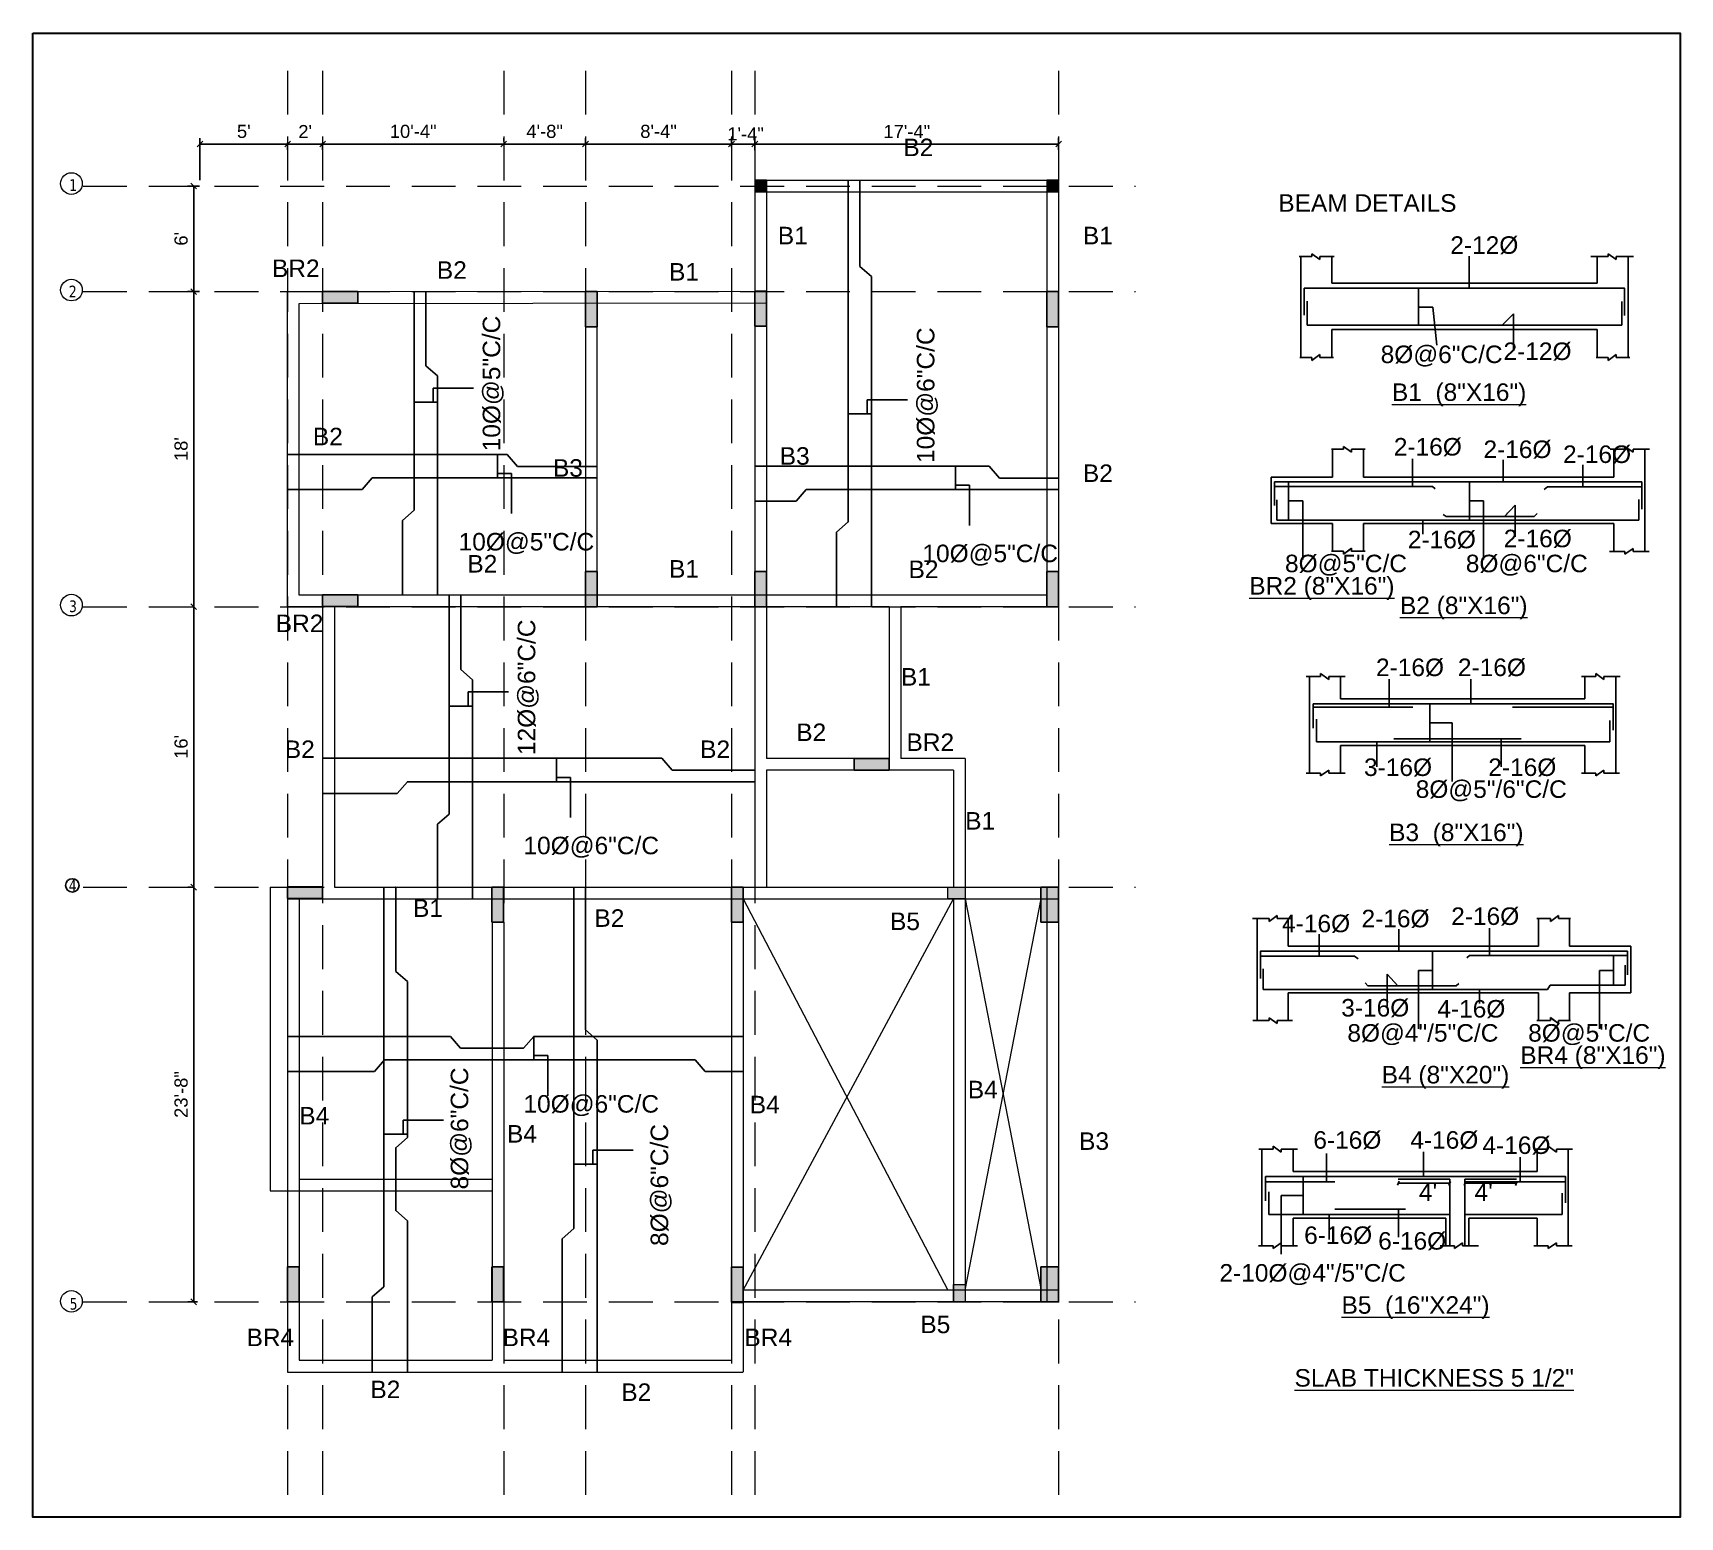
# Model space of a CAD drawing. Header units: inches. Extents: x 127248 to 130601, y 247968 to 250486.
# Drawn here: x 129473 to 130601, y 247968 to 248984 of the extents above; entities that cross this region are included whole.
import ezdxf

# ---------------------------------------------------------------- set-up
doc = ezdxf.new("R2010")
doc.units = ezdxf.units.IN
doc.header["$LTSCALE"] = 10
doc.header["$MEASUREMENT"] = 0
doc.header["$PDMODE"] = 35
doc.linetypes.add('DASHED2', pattern=[0.375, 0.25, -0.125])
doc.layers.get('0').update_dxf_attribs({"linetype": 'CONTINUOUS'})
doc.layers.get('Defpoints').update_dxf_attribs({"linetype": 'CONTINUOUS'})
for name, color, linetype, lineweight in [('beam', 1, 'CONTINUOUS', 20), ('COLOUM', 10, 'CONTINUOUS', 15), ('FACE LINE', 254, 'CONTINUOUS', 15), ('WALL HATCH', 250, 'CONTINUOUS', 35)]:
    doc.layers.add(name, color=color, linetype=linetype, lineweight=lineweight)
doc.layers.add('dimn', color=250, linetype='CONTINUOUS')
doc.styles.add('10', font='arial.ttf', dxfattribs={"height": 9})
doc.styles.add('SANJAY', font='impact.ttf', dxfattribs={"width": 0.9, "height": 18})
doc.styles.get("Standard").update_dxf_attribs({"font": 'arial.ttf', "height": 12})
doc.styles.add('VER.', font='romans.shx')
doc.dimstyles.new('FOOTING', dxfattribs={"dimscale": 4, "dimtxt": 18, "dimasz": 3, "dimexe": 1, "dimexo": 1, "dimgap": 2, "dimtad": 1, "dimdec": 0, "dimzin": 0, "dimdsep": 46, "dimlunit": 4, "dimtxsty": 'SANJAY', "dimblk": 'ARCHTICK', "dimcen": 0.09, "dimclrd": 8, "dimclre": 8, "dimclrt": 7, "dimaunit": 1, "dimazin": 0, "dimtfac": 1, "dimtdec": 0, "dimtofl": 0, "dimtmove": 0, "dimatfit": 0, "dimfxl": 1, "dimtolj": 1, "dimtzin": 0, "dimlwd": -1, "dimlwe": -1, "dimarcsym": 0})
doc.dimstyles.new('STYLE 1', dxfattribs={"dimtxt": 4, "dimasz": 3, "dimexe": 1, "dimexo": 0.5, "dimgap": 0.25, "dimtad": 0, "dimdec": 0, "dimzin": 0, "dimdsep": 46, "dimlunit": 4, "dimtxsty": 'VER.', "dimblk": 'OBLIQUE', "dimcen": 0.09, "dimclrd": 120, "dimclre": 120, "dimclrt": 10, "dimadec": 0, "dimazin": 0, "dimtfac": 1, "dimtdec": 0, "dimtofl": 0, "dimtmove": 0, "dimatfit": 3, "dimfxl": 0.18, "dimtolj": 1, "dimtzin": 0, "dimarcsym": 1})

# ---------------------------------------------------------------- blocks, each defined once
blk = doc.blocks.new('25')
at = {"layer": 'dimn'}
h = blk.add_hatch(color=1, dxfattribs=at)
h.set_gradient(color1=(255, 0, 0), color2=(209, 0, 0), one_color=1, tint=0.41)
h.paths.add_polyline_path([(123975.3, 250765.5), (123983.3, 250765.5), (123983.3, 250789.5), (123975.3, 250789.5)])
blk.add_lwpolyline([(123975.3, 250765.5), (123983.3, 250765.5), (123983.3, 250789.5), (123975.3, 250789.5)], close=True, dxfattribs=at)
blk = doc.blocks.new('gsggs')
at = {"layer": 'WALL HATCH'}
h = blk.add_hatch(color=1, dxfattribs=at)
h.set_gradient(color1=(255, 0, 0), color2=(255, 26, 26), one_color=1, tint=0.55)
h.paths.add_polyline_path([(135579.8, 254774.3), (135587.8, 254774.3), (135587.8, 254782.3), (135579.8, 254782.3)])
at = {"layer": 'COLOUM'}
blk.add_lwpolyline([(135579.8, 254774.3), (135587.8, 254774.3), (135587.8, 254782.3), (135579.8, 254782.3)], close=True, dxfattribs=at)
blk = doc.blocks.new('E')
at = {"layer": 'dimn'}
h = blk.add_hatch(color=1, dxfattribs=at)
h.set_gradient(color1=(255, 0, 0), color2=(209, 0, 0), one_color=1, tint=0.41)
h.paths.add_polyline_path([(128339.7, 250887.3), (128351.7, 250887.3), (128351.7, 250911.3), (128339.7, 250911.3)])
blk.add_lwpolyline([(128339.7, 250887.3), (128351.7, 250887.3), (128351.7, 250911.3), (128339.7, 250911.3)], close=True, dxfattribs=at)
blk = doc.blocks.new('32')
at = {"layer": 'WALL HATCH'}
blk.add_line((128054.2, 250820.4), (128062.2, 250820.4), dxfattribs=at)
at = {"layer": 'dimn', "rotation": 270}
for p in [(-122991.3, 375487.6), (-122991.3, 375279.9), (-122627.3, 375167.9), (-123015.3, 375079.9)]:
    blk.add_blockref('25', p, dxfattribs=at)
at = {"layer": 'dimn'}
for name, p in [('25', (3978.8, 722.7)), ('25', (4094.8, 723)), ('25', (4294.8, 722.7)), ('25', (3978.8, 531)), ('25', (4094.8, 531)), ('25', (4294.8, 531)), ('25', (3914.8, 315)), ('25', (4078.8, 315)), ('E', (-73.6, 193.2)), ('25', (3774.8, 55)), ('25', (3914.8, 55)), ('25', (4078.8, 54.9)), ('E', (-73.6, -66.8))]:
    blk.add_blockref(name, p, dxfattribs=at)
at = {"layer": 'FACE LINE'}
for p in [(-7509.7, -3193.8), (-7309.7, -3193.8)]:
    blk.add_blockref('gsggs', p, dxfattribs=at)
blk = doc.blocks.new('_Oblique')
at = {"color": 0, "linetype": 'ByBlock', "lineweight": -2}
blk.add_line((-0.5, -0.5), (0.5, 0.5), dxfattribs=at)
blk = doc.blocks.new('*D329')
at = {"layer": 'Defpoints', "color": 0, "transparency": 16777216}
for p in [(129647.2, 248912.9), (129671.2, 248912.9), (129671.2, 248908.1)]:
    blk.add_point(p, dxfattribs=at)
at = {"layer": 'dimn', "color": 8, "transparency": 16777216}
for p, q in [((129647.2, 248908.9), (129647.2, 248904.1)), ((129647.2, 248908.1), (129671.2, 248908.1)), ((129671.2, 248908.9), (129671.2, 248904.1))]:
    blk.add_line(p, q, dxfattribs=at)
at = {"layer": 'dimn', "color": 8, "transparency": 16777216, "xscale": 4, "yscale": 4, "zscale": 4, "rotation": 180}
blk.add_blockref('_Oblique', (129647.2, 248908.1), dxfattribs=at)
at = {"layer": 'dimn', "color": 8, "transparency": 16777216, "xscale": 4, "yscale": 4, "zscale": 4}
blk.add_blockref('_Oblique', (129671.2, 248908.1), dxfattribs=at)
at = {"layer": 'dimn', "color": 181, "transparency": 16777216, "insert": (129659.2, 248916.6), "char_height": 9, "attachment_point": 5, "style": '10'}
blk.add_mtext("\\A1;2'", dxfattribs=at)
blk = doc.blocks.new('*D330')
at = {"layer": 'Defpoints', "color": 0, "transparency": 16777216}
for p in [(129671.2, 248912.9), (129795.2, 248908.1), (129795.2, 248905.9)]:
    blk.add_point(p, dxfattribs=at)
at = {"layer": 'dimn', "color": 8, "transparency": 16777216}
for p, q in [((129671.2, 248908.9), (129671.2, 248904.1)), ((129671.2, 248908.1), (129795.2, 248908.1)), ((129795.2, 248909.9), (129795.2, 248912.1))]:
    blk.add_line(p, q, dxfattribs=at)
at = {"layer": 'dimn', "color": 8, "transparency": 16777216, "xscale": 4, "yscale": 4, "zscale": 4, "rotation": 180}
blk.add_blockref('_Oblique', (129671.2, 248908.1), dxfattribs=at)
at = {"layer": 'dimn', "color": 8, "transparency": 16777216, "xscale": 4, "yscale": 4, "zscale": 4}
blk.add_blockref('_Oblique', (129795.2, 248908.1), dxfattribs=at)
at = {"layer": 'dimn', "color": 181, "transparency": 16777216, "insert": (129733.2, 248916.7), "char_height": 9, "attachment_point": 5, "style": '10'}
blk.add_mtext('\\A1;10\'-4"', dxfattribs=at)
blk = doc.blocks.new('*D331')
at = {"layer": 'Defpoints', "color": 0, "transparency": 16777216}
for p in [(129851.2, 248908.1), (129795.2, 248905.9), (129851.2, 248904.6)]:
    blk.add_point(p, dxfattribs=at)
at = {"layer": 'dimn', "color": 8, "transparency": 16777216}
for p, q in [((129795.2, 248909.9), (129795.2, 248912.1)), ((129795.2, 248908.1), (129851.2, 248908.1)), ((129851.2, 248908.6), (129851.2, 248912.1))]:
    blk.add_line(p, q, dxfattribs=at)
at = {"layer": 'dimn', "color": 8, "transparency": 16777216, "xscale": 4, "yscale": 4, "zscale": 4, "rotation": 180}
blk.add_blockref('_Oblique', (129795.2, 248908.1), dxfattribs=at)
at = {"layer": 'dimn', "color": 8, "transparency": 16777216, "xscale": 4, "yscale": 4, "zscale": 4}
blk.add_blockref('_Oblique', (129851.2, 248908.1), dxfattribs=at)
at = {"layer": 'dimn', "color": 181, "transparency": 16777216, "insert": (129823.2, 248916.7), "char_height": 9, "attachment_point": 5, "style": '10'}
blk.add_mtext('\\A1;4\'-8"', dxfattribs=at)
blk = doc.blocks.new('*D332')
at = {"layer": 'Defpoints', "color": 0, "transparency": 16777216}
for p in [(129951.2, 248908.1), (129851.2, 248904.6), (129951.2, 248902)]:
    blk.add_point(p, dxfattribs=at)
at = {"layer": 'dimn', "color": 8, "transparency": 16777216}
for p, q in [((129851.2, 248908.6), (129851.2, 248912.1)), ((129851.2, 248908.1), (129951.2, 248908.1)), ((129951.2, 248906), (129951.2, 248912.1))]:
    blk.add_line(p, q, dxfattribs=at)
at = {"layer": 'dimn', "color": 8, "transparency": 16777216, "xscale": 4, "yscale": 4, "zscale": 4, "rotation": 180}
blk.add_blockref('_Oblique', (129851.2, 248908.1), dxfattribs=at)
at = {"layer": 'dimn', "color": 8, "transparency": 16777216, "xscale": 4, "yscale": 4, "zscale": 4}
blk.add_blockref('_Oblique', (129951.2, 248908.1), dxfattribs=at)
at = {"layer": 'dimn', "color": 181, "transparency": 16777216, "insert": (129901.2, 248916.7), "char_height": 9, "attachment_point": 5, "style": '10'}
blk.add_mtext('\\A1;8\'-4"', dxfattribs=at)
blk = doc.blocks.new('*D333')
at = {"layer": 'Defpoints', "color": 0, "transparency": 16777216}
for p in [(129967.2, 248908.1), (129951.2, 248902), (129967.2, 248899.8)]:
    blk.add_point(p, dxfattribs=at)
at = {"layer": 'dimn', "color": 8, "transparency": 16777216}
for p, q in [((129951.2, 248906), (129951.2, 248912.1)), ((129951.2, 248908.1), (129967.2, 248908.1)), ((129967.2, 248903.8), (129967.2, 248912.1))]:
    blk.add_line(p, q, dxfattribs=at)
at = {"layer": 'dimn', "color": 8, "transparency": 16777216, "xscale": 4, "yscale": 4, "zscale": 4, "rotation": 180}
blk.add_blockref('_Oblique', (129951.2, 248908.1), dxfattribs=at)
at = {"layer": 'dimn', "color": 8, "transparency": 16777216, "xscale": 4, "yscale": 4, "zscale": 4}
blk.add_blockref('_Oblique', (129967.2, 248908.1), dxfattribs=at)
at = {"layer": 'dimn', "color": 181, "transparency": 16777216, "insert": (129960.8, 248915), "char_height": 9, "attachment_point": 5, "style": '10'}
blk.add_mtext('\\A1;1\'-4"', dxfattribs=at)
blk = doc.blocks.new('*D334')
at = {"layer": 'Defpoints', "color": 0, "transparency": 16777216}
for p in [(130175.2, 248916.3), (130175.2, 248908.1), (129967.2, 248899.8)]:
    blk.add_point(p, dxfattribs=at)
at = {"layer": 'dimn', "color": 8, "transparency": 16777216}
for p, q in [((129967.2, 248903.8), (129967.2, 248912.1)), ((129967.2, 248908.1), (130175.2, 248908.1)), ((130175.2, 248912.3), (130175.2, 248904.1))]:
    blk.add_line(p, q, dxfattribs=at)
at = {"layer": 'dimn', "color": 8, "transparency": 16777216, "xscale": 4, "yscale": 4, "zscale": 4, "rotation": 180}
blk.add_blockref('_Oblique', (129967.2, 248908.1), dxfattribs=at)
at = {"layer": 'dimn', "color": 8, "transparency": 16777216, "xscale": 4, "yscale": 4, "zscale": 4}
blk.add_blockref('_Oblique', (130175.2, 248908.1), dxfattribs=at)
at = {"layer": 'dimn', "color": 181, "transparency": 16777216, "insert": (130071.2, 248916.6), "char_height": 9, "attachment_point": 5, "style": '10'}
blk.add_mtext('\\A1;17\'-4"', dxfattribs=at)
blk = doc.blocks.new('*D335')
at = {"layer": 'Defpoints', "color": 0, "transparency": 16777216}
for p in [(129574.7, 248879.3), (129574.7, 248807), (129582.9, 248807)]:
    blk.add_point(p, dxfattribs=at)
at = {"layer": 'dimn', "color": 8, "transparency": 16777216}
for p, q in [((129578.7, 248879.3), (129586.9, 248879.3)), ((129582.9, 248879.3), (129582.9, 248807)), ((129578.7, 248807), (129586.9, 248807))]:
    blk.add_line(p, q, dxfattribs=at)
at = {"layer": 'dimn', "color": 8, "transparency": 16777216, "xscale": 4, "yscale": 4, "zscale": 4}
for p, rotation in [((129582.9, 248879.3), 90), ((129582.9, 248807), 270)]:
    blk.add_blockref('_Oblique', p, dxfattribs=dict(at, rotation=rotation))
at = {"layer": 'dimn', "color": 181, "transparency": 16777216, "insert": (129574.3, 248843.2), "char_height": 9, "attachment_point": 5, "rotation": 90, "style": '10'}
blk.add_mtext("\\A1;6'", dxfattribs=at)
blk = doc.blocks.new('*D336')
at = {"layer": 'Defpoints', "color": 0, "transparency": 16777216}
for p in [(129574.7, 248807), (129582.9, 248591.3), (129582.9, 248591.3)]:
    blk.add_point(p, dxfattribs=at)
at = {"layer": 'dimn', "color": 8, "transparency": 16777216}
for p, q in [((129578.7, 248807), (129586.9, 248807)), ((129582.9, 248807), (129582.9, 248591.3))]:
    blk.add_line(p, q, dxfattribs=at)
at = {"layer": 'dimn', "color": 8, "transparency": 16777216, "xscale": 4, "yscale": 4, "zscale": 4}
for p, rotation in [((129582.9, 248807), 90), ((129582.9, 248591.3), 270)]:
    blk.add_blockref('_Oblique', p, dxfattribs=dict(at, rotation=rotation))
at = {"layer": 'dimn', "color": 181, "transparency": 16777216, "insert": (129574.3, 248699.2), "char_height": 9, "attachment_point": 5, "rotation": 90, "style": '10'}
blk.add_mtext("\\A1;18'", dxfattribs=at)
blk = doc.blocks.new('*D337')
at = {"layer": 'Defpoints', "color": 0, "transparency": 16777216}
for p in [(129582.9, 248591.3), (129582.9, 248399.3), (129585.3, 248399.3)]:
    blk.add_point(p, dxfattribs=at)
at = {"layer": 'dimn', "color": 8, "transparency": 16777216}
for p, q in [((129582.9, 248591.3), (129582.9, 248399.3)), ((129581.3, 248399.3), (129578.9, 248399.3))]:
    blk.add_line(p, q, dxfattribs=at)
at = {"layer": 'dimn', "color": 8, "transparency": 16777216, "xscale": 4, "yscale": 4, "zscale": 4}
for p, rotation in [((129582.9, 248591.3), 90), ((129582.9, 248399.3), 270)]:
    blk.add_blockref('_Oblique', p, dxfattribs=dict(at, rotation=rotation))
at = {"layer": 'dimn', "color": 181, "transparency": 16777216, "insert": (129574.3, 248495.3), "char_height": 9, "attachment_point": 5, "rotation": 90, "style": '10'}
blk.add_mtext("\\A1;16'", dxfattribs=at)
blk = doc.blocks.new('*D338')
at = {"layer": 'Defpoints', "color": 0, "transparency": 16777216}
for p in [(129585.3, 248399.3), (129582.9, 248115.3), (129589.6, 248115.3)]:
    blk.add_point(p, dxfattribs=at)
at = {"layer": 'dimn', "color": 8, "transparency": 16777216}
for p, q in [((129581.3, 248399.3), (129578.9, 248399.3)), ((129582.9, 248399.3), (129582.9, 248115.3)), ((129585.6, 248115.3), (129578.9, 248115.3))]:
    blk.add_line(p, q, dxfattribs=at)
at = {"layer": 'dimn', "color": 8, "transparency": 16777216, "xscale": 4, "yscale": 4, "zscale": 4}
for p, rotation in [((129582.9, 248399.3), 90), ((129582.9, 248115.3), 270)]:
    blk.add_blockref('_Oblique', p, dxfattribs=dict(at, rotation=rotation))
at = {"layer": 'dimn', "color": 181, "transparency": 16777216, "insert": (129574.3, 248257.3), "char_height": 9, "attachment_point": 5, "rotation": 90, "style": '10'}
blk.add_mtext('\\A1;23\'-8"', dxfattribs=at)
blk = doc.blocks.new('*D339')
at = {"layer": 'Defpoints', "color": 0, "transparency": 16777216}
for p in [(129587.2, 248908.1), (129647.2, 248912.9), (129587.2, 248879.3)]:
    blk.add_point(p, dxfattribs=at)
at = {"layer": 'dimn', "color": 8, "transparency": 16777216}
for p, q in [((129587.2, 248883.3), (129587.2, 248912.1)), ((129647.2, 248908.1), (129587.2, 248908.1)), ((129647.2, 248908.9), (129647.2, 248904.1))]:
    blk.add_line(p, q, dxfattribs=at)
at = {"layer": 'dimn', "color": 8, "transparency": 16777216, "xscale": 4, "yscale": 4, "zscale": 4, "rotation": 180}
blk.add_blockref('_Oblique', (129587.2, 248908.1), dxfattribs=at)
at = {"layer": 'dimn', "color": 8, "transparency": 16777216, "xscale": 4, "yscale": 4, "zscale": 4}
blk.add_blockref('_Oblique', (129647.2, 248908.1), dxfattribs=at)
at = {"layer": 'dimn', "color": 181, "transparency": 16777216, "insert": (129617.2, 248916.7), "char_height": 9, "attachment_point": 5, "style": '10'}
blk.add_mtext("\\A1;5'", dxfattribs=at)

msp = doc.modelspace()

# ---------------------------------------------------------------- hatches: boundary and pattern name
at = {"layer": 'beam', "ltscale": 0.1}
h = msp.add_hatch(color=256, dxfattribs=at)
h.paths.add_polyline_path([(130111.2, 248391.3), (130111.2, 248399.3), (130099.2, 248399.3), (130099.2, 248391.3)])
h.paths.add_polyline_path([(130111.2, 248127.3), (130103.2, 248127.3), (130103.2, 248115.3), (130111.2, 248115.3)])

# ---------------------------------------------------------------- linework, layer by layer
for p, q in [((130039.1, 248883.3), (130039.1, 248824.3)), ((130039.1, 248824.3), (130047.1, 248817.3)), ((130047.1, 248817.3), (130047.1, 248591.3)), ((129741.8, 248807.3), (129741.8, 248756.3)), ((129741.8, 248756.3), (129749.8, 248749.3)), ((129749.8, 248749.3), (129749.8, 248599.3)), ((129797.5, 248695.5), (129647.2, 248695.5)), ((129804.6, 248687.3), (129797.5, 248695.5)), ((129859.2, 248687.3), (129804.6, 248687.3)), ((130127.5, 248687.5), (129967.2, 248687.5)), ((130134.6, 248679.3), (130127.5, 248687.5)), ((130175.2, 248679.3), (130134.6, 248679.3)), ((130320.7, 248680.1), (130320.7, 248648.2)), ((129765.8, 248599.3), (129765.8, 248548.3)), ((129765.8, 248548.3), (129773.8, 248541.3)), ((129773.8, 248541.3), (129773.8, 248391.3)), ((129903.4, 248487.5), (129671.2, 248487.5)), ((129910.5, 248479.3), (129903.4, 248487.5)), ((129967.2, 248479.3), (129910.5, 248479.3)), ((129843.2, 248399.3), (129843.2, 248165.6)), ((129851.2, 248399.3), (129851.2, 248301.5)), ((130567.1, 248358.8), (130567.1, 248326.9)), ((129851.2, 248301.5), (129859.2, 248294.5)), ((129859.2, 248294.5), (129859.2, 248067.3)), ((129843.2, 248165.6), (129835.2, 248158.6)), ((129835.2, 248158.6), (129835.2, 248067.3))]:
    msp.add_line(p, q)
at = {"color": 0, "ltscale": 4}
for p, q in [((130348.6, 248831), (130339.9, 248831)), ((130341, 248831), (130341, 248762)), ((130348.6, 248833), (130348.6, 248831)), ((130354.1, 248829), (130348.6, 248833)), ((130354.1, 248831), (130354.1, 248829)), ((130363.8, 248831), (130354.1, 248831)), ((130362.3, 248831), (130362.3, 248812.9)), ((130551.5, 248831), (130539.6, 248831)), ((130543.9, 248831), (130543.9, 248812.9)), ((130551.5, 248833), (130551.5, 248831)), ((130557, 248829), (130551.5, 248833)), ((130557, 248831), (130557, 248829)), ((130568.8, 248831), (130557, 248831)), ((130565.2, 248831), (130565.2, 248762)), ((130343.4, 248809.5), (130343.4, 248791)), ((130543.9, 248812.9), (130362.3, 248812.9)), ((130345.3, 248784), (130345.3, 248800.6)), ((130560.8, 248784), (130560.8, 248800.3)), ((130560.8, 248784), (130345.3, 248784)), ((130543.9, 248784), (130362.3, 248784)), ((130543.9, 248781), (130362.3, 248781)), ((130362.3, 248781), (130362.3, 248762)), ((130543.9, 248781), (130543.9, 248762)), ((130348.6, 248762), (130340.3, 248762)), ((130354.1, 248764), (130348.6, 248759.9)), ((130348.6, 248759.9), (130348.6, 248762)), ((130354.1, 248762), (130354.1, 248764)), ((130363.4, 248762), (130354.1, 248762)), ((130551.5, 248762), (130543.2, 248762)), ((130557, 248764), (130551.5, 248759.9)), ((130551.5, 248759.9), (130551.5, 248762)), ((130557, 248762), (130557, 248764)), ((130566.4, 248762), (130557, 248762)), ((130370.3, 248699.1), (130362, 248699.1)), ((130362.7, 248699.1), (130362.7, 248680.1)), ((130370.3, 248701.1), (130370.3, 248699.1)), ((130375.8, 248697.1), (130370.3, 248701.1)), ((130375.8, 248699.1), (130375.8, 248697.1)), ((130385.1, 248699.1), (130375.8, 248699.1)), ((130384, 248699.1), (130384, 248680.1)), ((130384, 248680.1), (130384, 248699.1)), ((130563, 248699.1), (130552.9, 248699.1)), ((130555.4, 248699.1), (130555.4, 248680.1)), ((130563, 248701.1), (130563, 248699.1)), ((130568.5, 248697.1), (130563, 248701.1)), ((130568.5, 248699.1), (130568.5, 248697.1)), ((130579.9, 248699.1), (130568.5, 248699.1)), ((130576.7, 248699.1), (130576.7, 248680.1)), ((130362.7, 248680.1), (130320.7, 248680.1)), ((130323, 248676.7), (130323, 248667.1)), ((130323, 248673.7), (130431.2, 248673.7)), ((130555.4, 248680.1), (130384, 248680.1)), ((130431.2, 248673.7), (130433, 248672.1)), ((130510, 248673.4), (130507.6, 248671.5)), ((130574.5, 248673.4), (130510, 248673.4)), ((130576.7, 248680.1), (130576.7, 248680.1)), ((130576.7, 248680.1), (130576.7, 248648.2)), ((130323, 248667.1), (130323, 248660.6)), ((130324.7, 248650.6), (130324.7, 248664.4)), ((130572.5, 248650.6), (130572.5, 248664.6)), ((130362.7, 248648.2), (130320.7, 248648.2)), ((130572.5, 248650.6), (130324.7, 248650.6)), ((130362.7, 248648.2), (130362.7, 248629.3)), ((130555.4, 248648.2), (130384, 248648.2)), ((130384, 248648.2), (130384, 248629.3)), ((130440.5, 248653.1), (130438.6, 248654.5)), ((130440.5, 248653.1), (130500.8, 248653.1)), ((130500.8, 248653.1), (130502.8, 248655)), ((130555.4, 248648.2), (130555.4, 248629.2)), ((130576.7, 248648.2), (130576.7, 248629.2)), ((130576.7, 248648.2), (130576.7, 248648.2)), ((130370.3, 248629.3), (130362, 248629.3)), ((130375.8, 248631.3), (130370.3, 248627.3)), ((130375.8, 248631.2), (130370.3, 248627.2)), ((130370.3, 248627.3), (130370.3, 248629.3)), ((130370.3, 248627.2), (130370.3, 248629.2)), ((130375.8, 248629.3), (130375.8, 248631.3)), ((130375.8, 248629.2), (130375.8, 248631.2)), ((130385.1, 248629.3), (130375.8, 248629.3)), ((130563, 248629.2), (130552.5, 248629.2)), ((130568.5, 248631.2), (130563, 248627.2)), ((130563, 248627.2), (130563, 248629.2)), ((130568.5, 248629.2), (130568.5, 248631.2)), ((130579.6, 248629.2), (130568.5, 248629.2)), ((130354.6, 248545.5), (130354.6, 248543.5)), ((130360.1, 248541.5), (130354.6, 248545.5)), ((130543, 248545.5), (130543, 248543.5)), ((130548.6, 248541.5), (130543, 248545.5)), ((130354.6, 248543.5), (130344.7, 248543.5)), ((130347, 248543.5), (130347, 248477.4)), ((130360.1, 248543.5), (130360.1, 248541.5)), ((130371.4, 248543.5), (130360.1, 248543.5)), ((130368.3, 248543.5), (130368.3, 248528.2)), ((130543, 248543.5), (130533.2, 248543.5)), ((130535.5, 248543.5), (130535.5, 248528.2)), ((130548.6, 248543.5), (130548.6, 248541.5)), ((130559.7, 248543.5), (130548.6, 248543.5)), ((130556.7, 248543.5), (130556.7, 248528.2)), ((130349.4, 248524.8), (130349.4, 248508.1)), ((130535.5, 248528.2), (130368.3, 248528.2)), ((130556.7, 248528.2), (130556.7, 248477.4)), ((130351.7, 248498.7), (130351.7, 248514.4)), ((130552.6, 248498.7), (130552.6, 248513.3)), ((130552.6, 248498.7), (130351.7, 248498.7)), ((130535.5, 248496.3), (130368.3, 248496.3)), ((130368.3, 248496.3), (130368.3, 248477.4)), ((130535.5, 248496.3), (130535.5, 248477.4)), ((130354.6, 248477.4), (130344.7, 248477.4)), ((130360.1, 248479.4), (130354.6, 248475.4)), ((130354.6, 248475.4), (130354.6, 248477.4)), ((130360.1, 248477.4), (130360.1, 248479.4)), ((130371.4, 248477.4), (130360.1, 248477.4)), ((130543, 248477.4), (130533.3, 248477.4)), ((130548.6, 248479.4), (130543, 248475.4)), ((130543, 248475.4), (130543, 248477.4)), ((130548.6, 248477.4), (130548.6, 248479.4)), ((130559.3, 248477.4), (130548.6, 248477.4)), ((130307.9, 248377.8), (130319.3, 248377.8)), ((130311.1, 248377.8), (130311.1, 248358.8)), ((130319.3, 248375.8), (130324.8, 248379.8)), ((130319.3, 248377.8), (130319.3, 248375.8)), ((130324.8, 248379.8), (130324.8, 248377.8)), ((130324.8, 248377.8), (130334.9, 248377.8)), ((130332.4, 248377.8), (130332.4, 248358.8)), ((130502.6, 248377.8), (130512, 248377.8)), ((130503.8, 248377.8), (130503.8, 248358.8)), ((130503.8, 248358.8), (130503.8, 248377.8)), ((130512, 248375.8), (130517.5, 248379.8)), ((130512, 248377.8), (130512, 248375.8)), ((130517.5, 248379.8), (130517.5, 248377.8)), ((130517.5, 248377.8), (130525.8, 248377.8)), ((130525.1, 248377.8), (130525.1, 248358.8)), ((130311.1, 248358.8), (130311.1, 248358.8)), ((130311.1, 248358.8), (130311.1, 248326.9)), ((130332.4, 248358.8), (130503.8, 248358.8)), ((130525.1, 248358.8), (130567.1, 248358.8)), ((130564.8, 248355.4), (130564.8, 248345.7)), ((130313.3, 248352.1), (130377.8, 248352.1)), ((130315.3, 248329.3), (130315.3, 248343.3)), ((130377.8, 248352.1), (130380.2, 248350.2)), ((130456.6, 248352.4), (130454.8, 248350.8)), ((130564.8, 248352.4), (130456.6, 248352.4)), ((130563.1, 248332.1), (130563.1, 248345.9)), ((130564.8, 248345.7), (130564.8, 248339.3)), ((130387, 248331.8), (130385, 248333.7)), ((130447.3, 248331.8), (130387, 248331.8)), ((130447.3, 248331.8), (130449.2, 248333.2)), ((130510, 248329.3), (130511.8, 248332.1)), ((130511.8, 248332.1), (130563.1, 248332.1)), ((130311.1, 248326.9), (130311.1, 248307.9)), ((130311.1, 248326.9), (130311.1, 248326.9)), ((130315.3, 248329.3), (130510, 248329.3)), ((130332.4, 248326.9), (130503.8, 248326.9)), ((130332.4, 248326.9), (130332.4, 248307.9)), ((130503.8, 248326.9), (130503.8, 248308)), ((130525.1, 248326.9), (130525.1, 248308)), ((130525.1, 248326.9), (130567.1, 248326.9)), ((130319.3, 248307.9), (130319.3, 248309.9)), ((130319.3, 248309.9), (130324.8, 248305.9)), ((130512, 248308), (130512, 248310)), ((130512, 248310), (130517.5, 248306)), ((130512, 248307.9), (130512, 248309.9)), ((130512, 248309.9), (130517.5, 248305.9)), ((130308.2, 248307.9), (130319.3, 248307.9)), ((130324.8, 248305.9), (130324.8, 248307.9)), ((130324.8, 248307.9), (130335.3, 248307.9)), ((130502.6, 248308), (130512, 248308)), ((130517.5, 248308), (130525.8, 248308)), ((130517.5, 248306), (130517.5, 248308)), ((130517.5, 248305.9), (130517.5, 248307.9)), ((130322, 248219.9), (130312.2, 248219.9)), ((130314.4, 248219.9), (130314.4, 248153.8)), ((130322, 248221.9), (130322, 248219.9)), ((130327.6, 248217.9), (130322, 248221.9)), ((130327.6, 248219.9), (130327.6, 248217.9)), ((130338.8, 248219.9), (130327.6, 248219.9)), ((130335.7, 248219.9), (130335.7, 248204.6)), ((130510.4, 248219.9), (130500.7, 248219.9)), ((130502.9, 248219.9), (130502.9, 248204.6)), ((130510.4, 248221.9), (130510.4, 248219.9)), ((130516, 248217.9), (130510.4, 248221.9)), ((130516, 248219.9), (130516, 248217.9)), ((130527.1, 248219.9), (130516, 248219.9)), ((130524.1, 248219.9), (130524.1, 248204.6)), ((130316.8, 248201.2), (130316.8, 248184.4)), ((130502.9, 248204.6), (130335.7, 248204.6)), ((130524.1, 248204.6), (130524.1, 248153.8)), ((130319.1, 248175.1), (130319.1, 248190.7)), ((130520.1, 248175.1), (130520.1, 248189.7)), ((130443, 248175.1), (130319.1, 248175.1)), ((130520.1, 248175.1), (130453.4, 248175.1)), ((130335.7, 248172.7), (130335.7, 248153.8)), ((130440.3, 248172.7), (130335.7, 248172.7)), ((130502.9, 248172.7), (130456.1, 248172.7)), ((130502.9, 248172.7), (130502.9, 248153.8)), ((130322, 248153.8), (130312.1, 248153.8)), ((130327.6, 248155.8), (130322, 248151.8)), ((130322, 248151.8), (130322, 248153.8)), ((130327.6, 248153.8), (130327.6, 248155.8)), ((130338.8, 248153.8), (130327.6, 248153.8)), ((130446.2, 248153.8), (130436.5, 248153.8)), ((130451.8, 248155.8), (130446.2, 248151.8)), ((130446.2, 248151.8), (130446.2, 248153.8)), ((130451.8, 248153.8), (130451.8, 248155.8)), ((130462.6, 248153.8), (130451.8, 248153.8)), ((130510.4, 248153.8), (130500.7, 248153.8)), ((130516, 248155.8), (130510.4, 248151.8)), ((130510.4, 248151.8), (130510.4, 248153.8)), ((130516, 248153.8), (130516, 248155.8)), ((130526.8, 248153.8), (130516, 248153.8))]:
    msp.add_line(p, q, dxfattribs=at)
at = {"color": 0}
for p, q in [((130349.4, 248522.4), (130417.8, 248522.4)), ((130554.3, 248522.4), (130486, 248522.4)), ((130404.8, 248500.8), (130491.9, 248500.8)), ((130316.8, 248197.6), (130364.3, 248197.6)), ((130407.2, 248195.2), (130408.3, 248198)), ((130407.7, 248199.4), (130443, 248199.4)), ((130407.7, 248196.6), (130443, 248196.6)), ((130417.3, 248196.6), (130443, 248196.6)), ((130442.4, 248195), (130443.5, 248197.8)), ((130443, 248199.4), (130443, 248153.8)), ((130452.8, 248195), (130453.9, 248197.8)), ((130453.4, 248199.4), (130453.4, 248153.8)), ((130453.4, 248199.4), (130471.1, 248199.4)), ((130453.4, 248199.4), (130479.1, 248199.4)), ((130453.4, 248199.4), (130488.7, 248199.4)), ((130521.8, 248197.6), (130453.4, 248197.6)), ((130453.4, 248196.6), (130479.1, 248196.6)), ((130453.4, 248196.6), (130488.7, 248196.6)), ((130488.1, 248195), (130489.2, 248197.8)), ((130364.4, 248178.9), (130412.7, 248178.9)), ((130440.3, 248172.7), (130440.3, 248153.8)), ((130456.1, 248172.7), (130456.1, 248153.8))]:
    msp.add_line(p, q, dxfattribs=at)
for points in [[(130031.1, 248883.3), (130031.1, 248649.3), (130023.1, 248642.3), (130023.1, 248591.3)], [(129733.8, 248807.3), (129733.8, 248657.3), (129725.8, 248650.3), (129725.8, 248599.3)], [(129859.2, 248679.5), (129705.2, 248679.5), (129698.2, 248671.5), (129647.2, 248671.5)], [(130175.2, 248671.5), (130002.4, 248671.5), (129995.4, 248663.5), (129967.2, 248663.5)], [(129757.8, 248599.3), (129757.8, 248449.3), (129749.8, 248442.3), (129749.8, 248391.3)], [(129967.2, 248471.5), (129729.2, 248471.5), (129722.2, 248463.5), (129671.2, 248463.5)], [(129713.2, 248399.3), (129713.2, 248125.7), (129705.2, 248118.7), (129705.2, 248067.3)], [(129721.2, 248399.3), (129721.2, 248399.3), (129721.2, 248399.3), (129721.2, 248341.6), (129729.2, 248334.6), (129729.2, 248239.5)], [(129729.2, 248334.6), (129729.2, 248227.8), (129721.2, 248220.8), (129721.2, 248177.8), (129729.2, 248170.8), (129729.2, 248067.3)], [(129959.2, 248297.1), (129815.7, 248297.1), (129808.7, 248289.1), (129765.7, 248289.1), (129758.7, 248297.1), (129647.2, 248297.1)], [(129959.2, 248273.1), (129933.2, 248273.1), (129926.2, 248281.1), (129713.6, 248281.1), (129706.6, 248273.1), (129647.2, 248273.1)]]:
    msp.add_lwpolyline(points)
at = {"color": 0, "ltscale": 4}
for points in [[(130562.6, 248790.6), (130562.6, 248809.5), (130343.4, 248809.5)], [(130343.4, 248809.5), (130562.6, 248809.5)], [(130574.5, 248658.1), (130574.5, 248676.7), (130323, 248676.7)], [(130323, 248676.7), (130574.5, 248676.7)], [(130554.8, 248506.7), (130554.8, 248524.8), (130349.4, 248524.8)], [(130349.4, 248524.8), (130554.8, 248524.8)], [(130313.3, 248336.8), (130313.3, 248355.4), (130564.8, 248355.4)], [(130564.8, 248355.4), (130313.3, 248355.4)], [(130522.2, 248183.1), (130522.2, 248201.2), (130316.8, 248201.2)], [(130316.8, 248201.2), (130522.2, 248201.2)]]:
    msp.add_lwpolyline(points, dxfattribs=at)
at = {"layer": 'beam', "ltscale": 0.1}
for p, q in [((129967.2, 248883.3), (130175.2, 248883.3)), ((129967.2, 248883.3), (129967.2, 248399.3)), ((129967.2, 248875.3), (130175.2, 248875.3)), ((129975.2, 248883.3), (129975.2, 248487.3)), ((130167.2, 248883.3), (130167.2, 248591.3)), ((130175.2, 248883.3), (130175.2, 248591.3)), ((129647.2, 248807), (129975.2, 248807.3)), ((129647.2, 248591.3), (129647.2, 248807)), ((129655.2, 248799), (129975.2, 248799.3)), ((129655.2, 248599.3), (129655.2, 248799)), ((129851.2, 248799.2), (129851.2, 248599.3)), ((129859.2, 248599.3), (129859.2, 248799.2)), ((130059.2, 248591.3), (129647.2, 248591.3)), ((130167.2, 248599.3), (129655.2, 248599.3)), ((129671.2, 248591.3), (129671.2, 248399.3)), ((129679.2, 248591.3), (129679.2, 248399.3)), ((130059.2, 248591.3), (130059.2, 248483.3)), ((130175.2, 248591.3), (130067.2, 248591.3)), ((130067.2, 248591.3), (130067.2, 248487.3)), ((130059.2, 248487.3), (129975.2, 248487.3)), ((130103.2, 248479.3), (129975.2, 248479.3)), ((129975.2, 248479.3), (129975.2, 248399.3)), ((130111.2, 248487.3), (130067.2, 248487.3)), ((130103.2, 248479.3), (130103.2, 248399.3)), ((130111.2, 248487.3), (130111.2, 248399.3)), ((129635.2, 248399.3), (129671.2, 248399.3)), ((129635.2, 248399.3), (129635.2, 248191.3)), ((129679.2, 248399.3), (129967.2, 248399.3)), ((129975.2, 248399.3), (130175.2, 248399.3)), ((130167.2, 248399.3), (130167.2, 248115.3)), ((130175.2, 248399.3), (130175.2, 248115.3)), ((129647.2, 248391.3), (130175.2, 248391.3)), ((129647.2, 248391.3), (129647.2, 248067.3)), ((129655.2, 248391.3), (129655.2, 248075.3)), ((129959.2, 248123.3), (130103.2, 248391.3)), ((129959.2, 248391.3), (130099.2, 248123.3)), ((130103.2, 248391.3), (130103.2, 248115.3)), ((130111.2, 248391.3), (130111.2, 248115.3)), ((130111.2, 248123.3), (130163.2, 248391.3)), ((130111.2, 248391.3), (130163.2, 248123.3)), ((129787.2, 248375.3), (129787.2, 248075.3)), ((129795.2, 248375.3), (129795.2, 248075.3)), ((129951.2, 248375.3), (129951.2, 248075.3)), ((129959.2, 248375.3), (129959.2, 248067.3)), ((129655.2, 248199.3), (129787.2, 248199.3)), ((129635.2, 248191.3), (129787.2, 248191.3)), ((130175.2, 248123.3), (129959.2, 248123.3)), ((130175.2, 248115.3), (129959.2, 248115.3)), ((129655.2, 248075.3), (129787.2, 248075.3)), ((129795.2, 248075.3), (129951.2, 248075.3)), ((129647.2, 248067.3), (129959, 248067.3))]:
    msp.add_line(p, q, dxfattribs=at)
at = {"layer": 'beam', "lineweight": 30, "ltscale": 0.1}
msp.add_lwpolyline([(129472.8, 248984.1), (130600.7, 248984.1), (130600.7, 247968), (129472.8, 247968)], close=True, dxfattribs=at)
at = {"layer": 'beam', "ltscale": 0.1}
for points in [[(130099.2, 248391.3), (130099.2, 248399.3), (130111.2, 248399.3), (130111.2, 248391.3)], [(130103.2, 248127.3), (130111.2, 248127.3), (130111.2, 248115.3), (130103.2, 248115.3)]]:
    msp.add_lwpolyline(points, close=True, dxfattribs=at)
at = {"layer": 'dimn'}
msp.add_circle((129499.8, 248400.5), 4.58, dxfattribs=at)
at = {"layer": 'FACE LINE', "color": 54, "linetype": 'DASHED2', "ltscale": 12, "true_color": 0xa8a800}
for p, q in [((129647.2, 248958.2), (129647.2, 247968)), ((129671.2, 248958.2), (129671.2, 247968)), ((129795.2, 248958.2), (129795.2, 247968)), ((129851.2, 248958.2), (129851.2, 247968)), ((129951.2, 248958.2), (129951.2, 247968)), ((129967.2, 248958.2), (129967.2, 247968)), ((130175.2, 248958.2), (130175.2, 247968)), ((129507.2, 248879.3), (130227.9, 248879.3)), ((129507.2, 248807), (130227.9, 248807)), ((129507.2, 248591.3), (130227.9, 248591.3)), ((129507.2, 248399.3), (130227.9, 248399.3)), ((129507.2, 248115.3), (130227.9, 248115.3))]:
    msp.add_line(p, q, dxfattribs=at)
at = {"layer": 'WALL HATCH', "lineweight": 15}
for centre in [(129499.2, 248881), (129499.2, 248808.1), (129499.2, 248592.4), (129499.2, 248115.7)]:
    msp.add_circle(centre, 7.41, dxfattribs=at)

# ---------------------------------------------------------------- block references
at = {"layer": 'dimn'}
msp.add_blockref('32', (1897, -2705.2), dxfattribs=at)

# ---------------------------------------------------------------- texts
at = {"layer": 'beam', "color": 252, "ltscale": 0.1}
for s, p in [('B2', (130068.9, 248899.8)), ('BEAM DETAILS', (130325.6, 248861.7)), ('B1', (129982.9, 248839.4)), ('B1', (130191.8, 248839.4)), ('2-12%%C', (130443.4, 248832.9)), ('BR2', (129636.5, 248817)), ('B2', (129749.4, 248815.8)), ('B1', (129908.4, 248814.6)), ('8%%C@6"C/C', (130395.7, 248758.1)), ('2-12%%C', (130479.8, 248760.2)), ('%%UB1  (8"X16")', (130403.4, 248732.2)), ('B2', (129664.5, 248701.8)), ('2-16%%C', (130404.7, 248694.8)), ('2-16%%C', (130466.1, 248693.1)), ('B3', (129828.9, 248680.3)), ('B3', (129984.2, 248688.5)), ('2-16%%C', (130520.6, 248689.7)), ('B2', (130191.8, 248676.7)), ('10%%C@5"C/C', (129764.3, 248629.8)), ('2-16%%C', (130414.3, 248631.3)), ('2-16%%C', (130480, 248632)), ('B2', (129770.3, 248614.7)), ('10%%C@5"C/C', (130081.9, 248621.8)), ('8%%C@5"C/C', (130330.2, 248614.9)), ('8%%C@6"C/C', (130454, 248614.9)), ('B1', (129908.4, 248611.2)), ('B2', (130072.4, 248610.9)), ('%%UBR2 (8"X16")', (130305.7, 248599.6)), ('%%UB2 (8"X16")', (130408.9, 248586.2)), ('BR2', (129639.1, 248573.9)), ('2-16%%C', (130392.5, 248543.8)), ('2-16%%C', (130448.6, 248543.8)), ('B1', (130067.2, 248537.3)), ('B2', (129995.5, 248499.3)), ('B2', (129645.3, 248487.7)), ('B2', (129929.7, 248487.7)), ('BR2', (130071, 248492.5)), ('3-16%%C', (130384.3, 248475.4)), ('2-16%%C', (130469.4, 248475.4)), ('8%%C@5"/6"C/C', (130419.7, 248460.4)), ('B1', (130111.2, 248438.7)), ('10%%C@6"C/C', (129808.7, 248421.8)), ('%%UB3  (8"X16")', (130401.5, 248430.8)), ('B1', (129733.1, 248378.9)), ('B2', (129857.3, 248372.1)), ('B5', (130059.7, 248369.9)), ('4-16%%C', (130328.2, 248368.4)), ('2-16%%C', (130382.6, 248371.8)), ('2-16%%C', (130444, 248373.4)), ('3-16%%C', (130368.7, 248310.7)), ('4-16%%C', (130434.5, 248310)), ('8%%C@4"/5"C/C', (130372.9, 248293.5)), ('8%%C@5"C/C', (130496.7, 248293.5)), ('%%UBR4 (8"X16")', (130491.3, 248278.3)), ('%%UB4 (8"X20")', (130396.4, 248264.9)), ('B4', (130113, 248254.7)), ('10%%C@6"C/C', (129808.7, 248244.9)), ('B4', (129963.7, 248244.4)), ('B4', (129655.2, 248236.8)), ('B4', (129797.4, 248224.4)), ('B3', (130189.2, 248219.4)), ('6-16%%C', (130349.6, 248220.2)), ('4-16%%C', (130416, 248220.2)), ('4-16%%C', (130465.4, 248216.6)), ("4'", (130421.9, 248184.5)), ("4'", (130460, 248184.5)), ('6-16%%C', (130343.3, 248155)), ('6-16%%C', (130394, 248151.1)), ('2-10%%C@4"/5"C/C', (130285.3, 248129.2)), ('%%UB5  (16"X24")', (130368.9, 248107.2)), ('B5', (130080.5, 248093.9)), ('BR4', (129619.1, 248085)), ('BR4', (129794.4, 248085)), ('BR4', (129960, 248085)), ('B2', (129703.9, 248049.4)), ('%%USLAB THICKNESS 5 1/2"', (130336.7, 248057.3)), ('B2', (129875.7, 248047.5))]:
    msp.add_text(s, height=12, dxfattribs=at).set_placement(p)
for s, p in [('10%%C@5"C/C', (129792.8, 248697.7)), ('10%%C@6"C/C', (130090.1, 248689.7)), ('12%%C@6"C/C', (129816.8, 248489.7)), ('8%%C@6"C/C', (129770.9, 248192.3)), ('8%%C@6"C/C', (129907.8, 248153.6))]:
    msp.add_text(s, height=12, rotation=90, dxfattribs=at).set_placement(p)
at = {"layer": 'dimn', "char_height": 8, "width": 10.384, "attachment_point": 1, "style": 'SANJAY'}
for s, insert in [('{\\fTahoma|b0|i0|c0|p34;1}', (129497.6, 248884)), ('{\\fTahoma|b0|i0|c0|p34;2}', (129497.4, 248811.1)), ('{\\fTahoma|b0|i0|c0|p34;3}', (129497.5, 248595.6)), ('{\\fTahoma|b0|i0|c0|p34;4}', (129497.3, 248404.3)), ('{\\fTahoma|b0|i0|c0|p34;5}', (129497.9, 248118))]:
    msp.add_mtext(s, dxfattribs=dict(at, insert=insert))

# ---------------------------------------------------------------- dimensions: what is measured, and where the dimension line sits
at = {"layer": 'dimn'}
for base, p1, p2, override, picture, middle in [((129587.2, 248908.1), (129647.2, 248912.9), (129587.2, 248879.3), {"dimtxt": 9, "dimasz": 1, "dimgap": 1, "dimtxsty": '10', "dimblk": 'Oblique', "dimclrt": 181, "dimtfac": 2, "dimtmove": 1, "dimfxl": 0.3}, '*D339', (129617.2, 248916.7)), ((129671.2, 248908.1), (129647.2, 248912.9), (129671.2, 248912.9), {"dimtxt": 9, "dimasz": 1, "dimgap": 1, "dimtxsty": '10', "dimblk": 'Oblique', "dimclrt": 181, "dimtfac": 2, "dimfxl": 0.18}, '*D329', (129659.2, 248916.6)), ((129795.2, 248908.1), (129671.2, 248912.9), (129795.2, 248905.9), {"dimtxt": 9, "dimasz": 1, "dimgap": 1, "dimtxsty": '10', "dimblk": 'Oblique', "dimclrt": 181, "dimtfac": 2, "dimtmove": 1, "dimfxl": 0.18}, '*D330', (129733.2, 248916.7)), ((129851.2, 248908.1), (129795.2, 248905.9), (129851.2, 248904.6), {"dimtxt": 9, "dimasz": 1, "dimgap": 1, "dimtxsty": '10', "dimblk": 'Oblique', "dimclrt": 181, "dimtfac": 2, "dimtmove": 1, "dimfxl": 0.18}, '*D331', (129823.2, 248916.7)), ((129951.2, 248908.1), (129851.2, 248904.6), (129951.2, 248902), {"dimtxt": 9, "dimasz": 1, "dimgap": 1, "dimtxsty": '10', "dimblk": 'Oblique', "dimclrt": 181, "dimtfac": 2, "dimtmove": 1, "dimfxl": 0.18}, '*D332', (129901.2, 248916.7)), ((130175.2, 248908.1), (129967.2, 248899.8), (130175.2, 248916.3), {"dimtxt": 9, "dimasz": 1, "dimgap": 1, "dimtxsty": '10', "dimblk": 'Oblique', "dimclrt": 181, "dimtfac": 2, "dimtmove": 1, "dimfxl": 0.18}, '*D334', (130071.2, 248916.6))]:
    dim = msp.add_linear_dim(base=base, p1=p1, p2=p2, dimstyle='FOOTING', override=override, dxfattribs=at)
    dim.commit()
    dim.dimension.update_dxf_attribs({"geometry": picture, "text_midpoint": middle})
dim = msp.add_linear_dim(base=(129967.2, 248908.1), p1=(129951.2, 248902), p2=(129967.2, 248899.8), dimstyle='FOOTING', override={"dimtxt": 9, "dimasz": 1, "dimgap": 1, "dimtxsty": '10', "dimblk": 'Oblique', "dimclrt": 181, "dimtfac": 2, "dimtmove": 1, "dimfxl": 0.18}, dxfattribs=at)
dim.commit()
dim.dimension.update_dxf_attribs({"geometry": '*D333', "text_midpoint": (129960.8, 248906.5), "dimtype": 160})
for base, p1, p2, override, picture, middle in [((129582.9, 248807), (129574.7, 248879.3), (129574.7, 248807), {"dimtxt": 9, "dimasz": 1, "dimgap": 1, "dimtxsty": '10', "dimblk": 'Oblique', "dimclrt": 181, "dimtfac": 2, "dimfxl": 0.18}, '*D335', (129574.3, 248843.2)), ((129582.9, 248591.3), (129574.7, 248807), (129582.9, 248591.3), {"dimtxt": 9, "dimasz": 1, "dimgap": 1, "dimtxsty": '10', "dimblk": 'Oblique', "dimclrt": 181, "dimtfac": 2, "dimtmove": 1, "dimfxl": 0.18}, '*D336', (129574.3, 248699.2)), ((129582.9, 248399.3), (129582.9, 248591.3), (129585.3, 248399.3), {"dimtxt": 9, "dimasz": 1, "dimgap": 1, "dimtxsty": '10', "dimblk": 'Oblique', "dimclrt": 181, "dimtfac": 2, "dimtmove": 1, "dimfxl": 0.18}, '*D337', (129574.3, 248495.3)), ((129582.9, 248115.3), (129585.3, 248399.3), (129589.6, 248115.3), {"dimtxt": 9, "dimasz": 1, "dimgap": 1, "dimtxsty": '10', "dimblk": 'Oblique', "dimclrt": 181, "dimtfac": 2, "dimtmove": 1, "dimfxl": 0.18}, '*D338', (129574.3, 248257.3))]:
    dim = msp.add_linear_dim(base=base, p1=p1, p2=p2, angle=90, dimstyle='FOOTING', override=override, dxfattribs=at)
    dim.commit()
    dim.dimension.update_dxf_attribs({"geometry": picture, "text_midpoint": middle})

# ---------------------------------------------------------------- leaders
at = {"color": 0}
for points in [[(130456.4, 248809.5), (130456.4, 248831.4)], [(130421.6, 248809.5), (130421.6, 248784)], [(130421.6, 248784), (130421.6, 248809.5)], [(130421.6, 248796.4), (130431.4, 248796.4), (130434.1, 248770.3)], [(130478.9, 248784), (130486.7, 248791.9), (130486.7, 248766.5)], [(130417.5, 248673.7), (130417.5, 248692.5)], [(130479.6, 248676.7), (130479.6, 248691.9)], [(130534.1, 248673.4), (130534.1, 248688.5)], [(130332.7, 248676.7), (130332.7, 248650.6)], [(130332.7, 248650.6), (130332.7, 248676.7)], [(130456.5, 248676.7), (130456.5, 248650.6)], [(130456.5, 248650.6), (130456.5, 248676.7)], [(130332.7, 248663.7), (130342.3, 248663.7), (130342.3, 248623.6)], [(130456.5, 248663.7), (130466.1, 248663.7), (130466.1, 248623.6)], [(130480.4, 248653.1), (130487.7, 248660.9), (130487.7, 248639.1)], [(130424.5, 248650.6), (130424.5, 248640.9)], [(130401.5, 248522.4), (130401.5, 248541.7)], [(130457.5, 248524.8), (130457.5, 248541.7)], [(130429.4, 248524.8), (130429.4, 248498.7)], [(130429.4, 248498.7), (130429.4, 248524.8)], [(130429.4, 248511.7), (130444.6, 248511.7), (130444.6, 248471.6)], [(130478.2, 248500.8), (130478.2, 248481.7)], [(130393.1, 248498.7), (130393.1, 248481.7)], [(130353.7, 248352.1), (130353.7, 248367.2)], [(130408.2, 248355.4), (130408.2, 248370.6)], [(130470.3, 248352.4), (130470.3, 248371.2)], [(130431.3, 248355.4), (130431.3, 248329.3)], [(130431.3, 248329.3), (130431.3, 248355.4)], [(130431.3, 248342.3), (130421.7, 248342.3), (130421.7, 248302.3)], [(130555.1, 248342.3), (130545.5, 248342.3), (130545.5, 248302.3)], [(130555.1, 248352.4), (130555.1, 248332.1)], [(130555.1, 248332.1), (130555.1, 248352.4)], [(130407.4, 248331.8), (130400.1, 248339.6), (130400.1, 248317.8)], [(130463.3, 248329.3), (130463.3, 248319.6)], [(130425, 248201.2), (130425, 248218.1)], [(130358.6, 248197.6), (130358.6, 248216.9)], [(130491.3, 248197.6), (130491.3, 248214.5)], [(130342.7, 248201.2), (130342.7, 248175.1)], [(130342.7, 248175.1), (130342.7, 248201.2)], [(130342.7, 248188.1), (130327.6, 248188.1), (130327.6, 248148)], [(130360.5, 248175.1), (130360.5, 248158.1)], [(130407.9, 248178.6), (130407.9, 248159.6)]]:
    msp.add_leader(points, dimstyle='STYLE 1', override={"dimclrd": 256, "dimclre": 256, "dimclrt": 256}, dxfattribs=at)
at = {"ltscale": 4}
for points in [[(129746.9, 248731.3), (129746.9, 248741), (129774.5, 248741)], [(129733.8, 248731.3), (129749.8, 248731.3)], [(129749.8, 248731.3), (129733.8, 248731.3)], [(130044.1, 248723.3), (130044.1, 248733), (130071.7, 248733)], [(130031.1, 248723.3), (130047.1, 248723.3)], [(130047.1, 248723.3), (130031.1, 248723.3)], [(129790.9, 248695.5), (129790.9, 248679.5)], [(129790.9, 248679.5), (129790.9, 248695.5)], [(129790.9, 248682.4), (129800.6, 248682.4), (129800.6, 248655)], [(130104.6, 248687.5), (130104.6, 248671.5)], [(130104.6, 248671.5), (130104.6, 248687.5)], [(130104.6, 248674.4), (130114.2, 248674.4), (130114.2, 248647)], [(129757.8, 248523.3), (129773.8, 248523.3)], [(129773.8, 248523.3), (129757.8, 248523.3)], [(129770.9, 248523.3), (129770.9, 248533), (129798.5, 248533)], [(129831.3, 248487.5), (129831.3, 248471.5)], [(129831.3, 248471.5), (129831.3, 248487.5)], [(129831.3, 248474.4), (129840.9, 248474.4), (129840.9, 248447)], [(129815.7, 248297.1), (129815.7, 248281.1)], [(129815.7, 248281.1), (129815.7, 248297.1)], [(129815.7, 248284), (129825.3, 248284), (129825.3, 248256.5)], [(129713.2, 248230.2), (129729.2, 248230.2)], [(129729.2, 248230.2), (129713.2, 248230.2)], [(129726.3, 248230.2), (129726.3, 248239.8), (129753.9, 248239.8)], [(129856.3, 248209.7), (129856.3, 248219.3), (129883.9, 248219.3)], [(129843.2, 248209.7), (129859.2, 248209.7)], [(129859.2, 248209.7), (129843.2, 248209.7)]]:
    msp.add_leader(points, dimstyle='STYLE 1', override={"dimgap": 0.25, "dimtad": 0}, dxfattribs=at)

doc.saveas('drawing.dxf')
